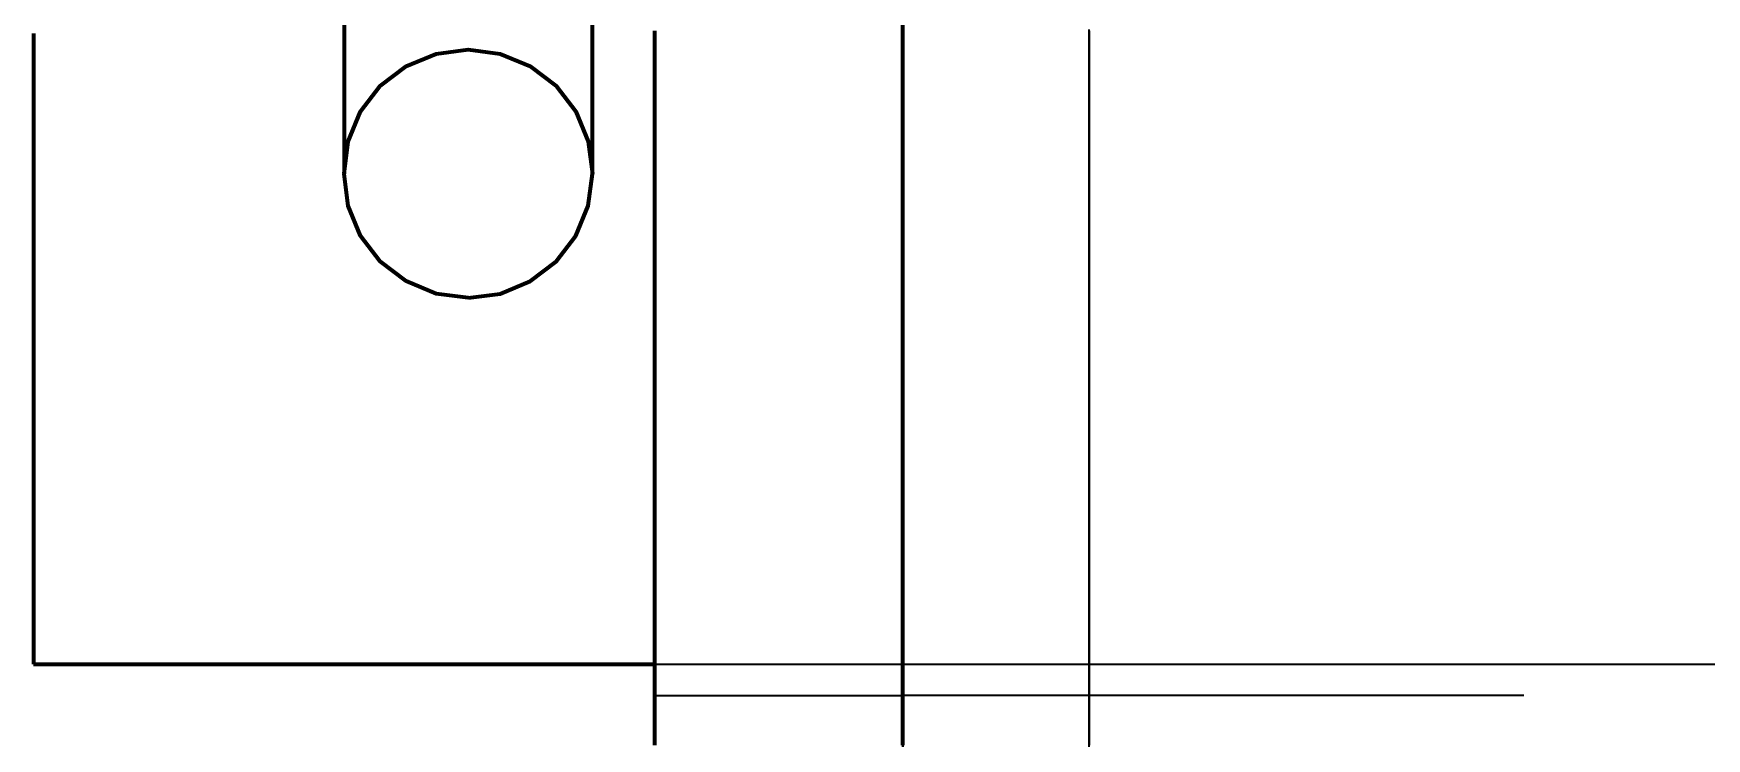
# Model space of a CAD drawing. Header units: millimetres. Extents: x 0 to 2382, y 0 to 420.
# Drawn here: x 137.391 to 140.085, y 118.901 to 120.036 of the extents above; entities that cross this region are included whole.
import ezdxf

# ---------------------------------------------------------------- set-up
doc = ezdxf.new("R2010")
doc.units = ezdxf.units.MM
doc.linetypes.add('IRAM-E-TRAZOS', pattern=[5, 4, -1])
doc.layers.add('01-VISIBLE', color=7, linetype='CONTINUOUS', lineweight=70)
doc.layers.add('02-OCULTA', color=4, linetype='IRAM-E-TRAZOS', lineweight=35)

msp = doc.modelspace()

# ---------------------------------------------------------------- linework, layer by layer
at = {"layer": '01-VISIBLE'}
msp.add_line((137.3909, 119.0206), (138.3909, 119.0206), dxfattribs=at)
for points in [[(137.8909, 120.7706), (137.8909, 120.7201), (137.8909, 120.6696), (137.8909, 120.6191), (137.8909, 120.5685), (137.8909, 120.518), (137.8909, 120.4675), (137.8909, 120.4169), (137.8909, 120.3664), (137.8909, 120.3159), (137.8909, 120.2654), (137.8909, 120.2148), (137.8909, 120.1643), (137.8909, 120.1138), (137.8909, 120.0633), (137.8909, 120.0127), (137.8909, 119.9622), (137.8909, 119.9117), (137.8909, 119.8612), (137.8909, 119.8106)], [(138.2909, 119.8106), (138.2909, 119.8612), (138.2909, 119.9117), (138.2909, 119.9622), (138.2909, 120.0127), (138.2909, 120.0633), (138.2909, 120.1138), (138.2909, 120.1643), (138.2909, 120.2148), (138.2909, 120.2654), (138.2909, 120.3159), (138.2909, 120.3664), (138.2909, 120.4169), (138.2909, 120.4675), (138.2909, 120.518), (138.2909, 120.5685), (138.2909, 120.6191), (138.2909, 120.6696), (138.2909, 120.7201), (138.2909, 120.7706)], [(137.8909, 120.2906), (137.8909, 120.2373), (137.8909, 120.184), (137.8909, 120.1306), (137.8909, 120.0773), (137.8909, 120.024), (137.8909, 119.9706), (137.8909, 119.9173), (137.8909, 119.864), (137.8909, 119.8106)], [(138.2909, 119.8106), (138.2909, 119.864), (138.2909, 119.9173), (138.2909, 119.9706), (138.2909, 120.024), (138.2909, 120.0773), (138.2909, 120.1306), (138.2909, 120.184), (138.2909, 120.2373), (138.2909, 120.2906)], [(138.7909, 118.8906), (138.7909, 118.9781), (138.7909, 119.0656), (138.7909, 119.1531), (138.7909, 119.2406), (138.7909, 119.3281), (138.7909, 119.4156), (138.7909, 119.5031), (138.7909, 119.5906), (138.7909, 119.6781), (138.7909, 119.7656), (138.7909, 119.8531), (138.7909, 119.9406), (138.7909, 120.0281), (138.7909, 120.1156)], [(137.3909, 120.0366), (137.3909, 119.9858), (137.3909, 119.935), (137.3909, 119.8842), (137.3909, 119.8334), (137.3909, 119.7826), (137.3909, 119.7318), (137.3909, 119.681), (137.3909, 119.6302), (137.3909, 119.5794), (137.3909, 119.5286), (137.3909, 119.4778), (137.3909, 119.427), (137.3909, 119.3762), (137.3909, 119.3254), (137.3909, 119.2746), (137.3909, 119.2238), (137.3909, 119.173), (137.3909, 119.1222), (137.3909, 119.0714), (137.3909, 119.0206)], [(138.3909, 120.0406), (138.3909, 119.9906), (138.3909, 119.9406), (138.3909, 119.8906), (138.3909, 119.8406), (138.3909, 119.7906), (138.3909, 119.7406), (138.3909, 119.6906), (138.3909, 119.6406), (138.3909, 119.5906), (138.3909, 119.5406), (138.3909, 119.4906), (138.3909, 119.4406), (138.3909, 119.3906), (138.3909, 119.3406), (138.3909, 119.2906), (138.3909, 119.2406), (138.3909, 119.1906), (138.3909, 119.1406), (138.3909, 119.0906), (138.3909, 119.0406), (138.3909, 118.9906), (138.3909, 118.9406), (138.3909, 118.8906)], [(137.8909, 119.8106), (137.8977, 119.8624), (137.9176, 119.9106), (137.9494, 119.9521), (137.9909, 119.9838), (138.0391, 120.0038), (138.0909, 120.0106), (138.1426, 120.0038), (138.1909, 119.9838), (138.2323, 119.9521), (138.2641, 119.9106), (138.284, 119.8624), (138.2909, 119.8106)], [(138.0909, 119.6106), (138.0391, 119.6174), (137.9909, 119.6374), (137.9494, 119.6692), (137.9176, 119.7106), (137.8977, 119.7589), (137.8909, 119.8106)], [(138.0909, 119.6106), (138.1426, 119.6174), (138.1909, 119.6374), (138.2323, 119.6692), (138.2641, 119.7106), (138.284, 119.7589), (138.2909, 119.8106)]]:
    msp.add_lwpolyline(points, dxfattribs=at)
at = {"layer": '02-OCULTA'}
for p, q in [((138.3909, 119.0206), (185.1909, 119.0206)), ((138.3909, 118.9706), (138.7909, 118.9706)), ((144.7909, 118.9706), (138.7909, 118.9706))]:
    msp.add_line(p, q, dxfattribs=at)
for points in [[(137.3909, 119.0206), (137.3909, 119.0714), (137.3909, 119.1222), (137.3909, 119.173), (137.3909, 119.2238), (137.3909, 119.2746), (137.3909, 119.3254), (137.3909, 119.3762), (137.3909, 119.427), (137.3909, 119.4778), (137.3909, 119.5286), (137.3909, 119.5794), (137.3909, 119.6302), (137.3909, 119.681), (137.3909, 119.7318), (137.3909, 119.7826), (137.3909, 119.8334), (137.3909, 119.8842), (137.3909, 119.935), (137.3909, 119.9858), (137.3909, 120.0366)], [(138.3909, 118.8906), (138.3909, 118.9406), (138.3909, 118.9906), (138.3909, 119.0406), (138.3909, 119.0906), (138.3909, 119.1406), (138.3909, 119.1906), (138.3909, 119.2406), (138.3909, 119.2906), (138.3909, 119.3406), (138.3909, 119.3906), (138.3909, 119.4406), (138.3909, 119.4906), (138.3909, 119.5406), (138.3909, 119.5906), (138.3909, 119.6406), (138.3909, 119.6906), (138.3909, 119.7406), (138.3909, 119.7906), (138.3909, 119.8406), (138.3909, 119.8906), (138.3909, 119.9406), (138.3909, 119.9906), (138.3909, 120.0406)], [(138.3909, 120.0368), (138.3909, 119.986), (138.3909, 119.9352), (138.3909, 119.8845), (138.3909, 119.8337), (138.3909, 119.7829), (138.3909, 119.7322), (138.3909, 119.6814), (138.3909, 119.6306), (138.3909, 119.5799), (138.3909, 119.5291), (138.3909, 119.4783), (138.3909, 119.4276), (138.3909, 119.3768), (138.3909, 119.326), (138.3909, 119.2752), (138.3909, 119.2245), (138.3909, 119.1737), (138.3909, 119.1229), (138.3909, 119.0722), (138.3909, 119.0214), (138.3909, 118.9706)], [(138.3909, 118.9706), (138.3909, 119.0214), (138.3909, 119.0722), (138.3909, 119.1229), (138.3909, 119.1737), (138.3909, 119.2245), (138.3909, 119.2752), (138.3909, 119.326), (138.3909, 119.3768), (138.3909, 119.4276), (138.3909, 119.4783), (138.3909, 119.5291), (138.3909, 119.5799), (138.3909, 119.6306), (138.3909, 119.6814), (138.3909, 119.7322), (138.3909, 119.7829), (138.3909, 119.8337), (138.3909, 119.8845), (138.3909, 119.9352), (138.3909, 119.986), (138.3909, 120.0368)], [(138.7909, 120.0406), (138.7909, 119.9906), (138.7909, 119.9406), (138.7909, 119.8906), (138.7909, 119.8406), (138.7909, 119.7906), (138.7909, 119.7406), (138.7909, 119.6906), (138.7909, 119.6406), (138.7909, 119.5906), (138.7909, 119.5406), (138.7909, 119.4906), (138.7909, 119.4406), (138.7909, 119.3906), (138.7909, 119.3406), (138.7909, 119.2906), (138.7909, 119.2406), (138.7909, 119.1906), (138.7909, 119.1406), (138.7909, 119.0906), (138.7909, 119.0406), (138.7909, 118.9906), (138.7909, 118.9406), (138.7909, 118.8906)], [(138.7909, 120.0406), (138.7909, 119.9906), (138.7909, 119.9406), (138.7909, 119.8906), (138.7909, 119.8406), (138.7909, 119.7906), (138.7909, 119.7406), (138.7909, 119.6906), (138.7909, 119.6406), (138.7909, 119.5906), (138.7909, 119.5406), (138.7909, 119.4906), (138.7909, 119.4406), (138.7909, 119.3906), (138.7909, 119.3406), (138.7909, 119.2906), (138.7909, 119.2406), (138.7909, 119.1906), (138.7909, 119.1406), (138.7909, 119.0906), (138.7909, 119.0406), (138.7909, 118.9906), (138.7909, 118.9406), (138.7909, 118.8906)], [(138.7909, 120.0406), (138.7909, 119.9906), (138.7909, 119.9406), (138.7909, 119.8906), (138.7909, 119.8406), (138.7909, 119.7906), (138.7909, 119.7406), (138.7909, 119.6906), (138.7909, 119.6406), (138.7909, 119.5906), (138.7909, 119.5406), (138.7909, 119.4906), (138.7909, 119.4406), (138.7909, 119.3906), (138.7909, 119.3406), (138.7909, 119.2906), (138.7909, 119.2406), (138.7909, 119.1906), (138.7909, 119.1406), (138.7909, 119.0906), (138.7909, 119.0406), (138.7909, 118.9906), (138.7909, 118.9406), (138.7909, 118.8906)], [(138.7909, 118.8906), (138.7909, 118.9406), (138.7909, 118.9906), (138.7909, 119.0406), (138.7909, 119.0906), (138.7909, 119.1406), (138.7909, 119.1906), (138.7909, 119.2406), (138.7909, 119.2906), (138.7909, 119.3406), (138.7909, 119.3906), (138.7909, 119.4406), (138.7909, 119.4906), (138.7909, 119.5406), (138.7909, 119.5906), (138.7909, 119.6406), (138.7909, 119.6906), (138.7909, 119.7406), (138.7909, 119.7906), (138.7909, 119.8406), (138.7909, 119.8906), (138.7909, 119.9406), (138.7909, 119.9906), (138.7909, 120.0406)], [(138.7909, 120.0389), (138.7909, 119.9886), (138.7909, 119.9383), (138.7909, 119.8879), (138.7909, 119.8376), (138.7909, 119.7872), (138.7909, 119.7369), (138.7909, 119.6866), (138.7909, 119.6362), (138.7909, 119.5859), (138.7909, 119.5355), (138.7909, 119.4852), (138.7909, 119.4349), (138.7909, 119.3845), (138.7909, 119.3342), (138.7909, 119.2839), (138.7909, 119.2335), (138.7909, 119.1832), (138.7909, 119.1328), (138.7909, 119.0825), (138.7909, 119.0322), (138.7909, 118.9818), (138.7909, 118.9315), (138.7909, 118.8811)], [(138.7909, 118.8811), (138.7909, 118.9315), (138.7909, 118.9818), (138.7909, 119.0322), (138.7909, 119.0825), (138.7909, 119.1328), (138.7909, 119.1832), (138.7909, 119.2335), (138.7909, 119.2839), (138.7909, 119.3342), (138.7909, 119.3845), (138.7909, 119.4349), (138.7909, 119.4852), (138.7909, 119.5355), (138.7909, 119.5859), (138.7909, 119.6362), (138.7909, 119.6866), (138.7909, 119.7369), (138.7909, 119.7872), (138.7909, 119.8376), (138.7909, 119.8879), (138.7909, 119.9383), (138.7909, 119.9886), (138.7909, 120.0389)], [(138.7909, 118.8416), (138.7909, 118.9046), (138.7909, 118.9676), (138.7909, 119.0306), (138.7909, 119.0936), (138.7909, 119.1566), (138.7909, 119.2196), (138.7909, 119.2826), (138.7909, 119.3456), (138.7909, 119.4086), (138.7909, 119.4716), (138.7909, 119.5346), (138.7909, 119.5976), (138.7909, 119.6606), (138.7909, 119.7236), (138.7909, 119.7866), (138.7909, 119.8496), (138.7909, 119.9126), (138.7909, 119.9756), (138.7909, 120.0386)], [(138.7909, 120.0368), (138.7909, 119.986), (138.7909, 119.9352), (138.7909, 119.8845), (138.7909, 119.8337), (138.7909, 119.7829), (138.7909, 119.7322), (138.7909, 119.6814), (138.7909, 119.6306), (138.7909, 119.5799), (138.7909, 119.5291), (138.7909, 119.4783), (138.7909, 119.4276), (138.7909, 119.3768), (138.7909, 119.326), (138.7909, 119.2752), (138.7909, 119.2245), (138.7909, 119.1737), (138.7909, 119.1229), (138.7909, 119.0722), (138.7909, 119.0214), (138.7909, 118.9706)], [(138.7909, 118.9706), (138.7909, 119.0214), (138.7909, 119.0722), (138.7909, 119.1229), (138.7909, 119.1737), (138.7909, 119.2245), (138.7909, 119.2752), (138.7909, 119.326), (138.7909, 119.3768), (138.7909, 119.4276), (138.7909, 119.4783), (138.7909, 119.5291), (138.7909, 119.5799), (138.7909, 119.6306), (138.7909, 119.6814), (138.7909, 119.7322), (138.7909, 119.7829), (138.7909, 119.8337), (138.7909, 119.8845), (138.7909, 119.9352), (138.7909, 119.986), (138.7909, 120.0368)], [(138.7909, 120.0368), (138.7909, 119.986), (138.7909, 119.9352), (138.7909, 119.8845), (138.7909, 119.8337), (138.7909, 119.7829), (138.7909, 119.7322), (138.7909, 119.6814), (138.7909, 119.6306), (138.7909, 119.5799), (138.7909, 119.5291), (138.7909, 119.4783), (138.7909, 119.4276), (138.7909, 119.3768), (138.7909, 119.326), (138.7909, 119.2752), (138.7909, 119.2245), (138.7909, 119.1737), (138.7909, 119.1229), (138.7909, 119.0722), (138.7909, 119.0214), (138.7909, 118.9706)], [(138.7909, 118.9706), (138.7909, 119.0214), (138.7909, 119.0722), (138.7909, 119.1229), (138.7909, 119.1737), (138.7909, 119.2245), (138.7909, 119.2752), (138.7909, 119.326), (138.7909, 119.3768), (138.7909, 119.4276), (138.7909, 119.4783), (138.7909, 119.5291), (138.7909, 119.5799), (138.7909, 119.6306), (138.7909, 119.6814), (138.7909, 119.7322), (138.7909, 119.7829), (138.7909, 119.8337), (138.7909, 119.8845), (138.7909, 119.9352), (138.7909, 119.986), (138.7909, 120.0368)], [(139.0909, 118.8646), (139.0909, 118.9266), (139.0909, 118.9886), (139.0909, 119.0506), (139.0909, 119.1126), (139.0909, 119.1746), (139.0909, 119.2366), (139.0909, 119.2986), (139.0909, 119.3606), (139.0909, 119.4226), (139.0909, 119.4846), (139.0909, 119.5466), (139.0909, 119.6086), (139.0909, 119.6706), (139.0909, 119.7326), (139.0909, 119.7946), (139.0909, 119.8566), (139.0909, 119.9186), (139.0909, 119.9806), (139.0909, 120.0426)], [(139.0909, 120.0406), (139.0909, 119.9906), (139.0909, 119.9406), (139.0909, 119.8906), (139.0909, 119.8406), (139.0909, 119.7906), (139.0909, 119.7406), (139.0909, 119.6906), (139.0909, 119.6406), (139.0909, 119.5906), (139.0909, 119.5406), (139.0909, 119.4906), (139.0909, 119.4406), (139.0909, 119.3906), (139.0909, 119.3406), (139.0909, 119.2906), (139.0909, 119.2406), (139.0909, 119.1906), (139.0909, 119.1406), (139.0909, 119.0906), (139.0909, 119.0406), (139.0909, 118.9906), (139.0909, 118.9406), (139.0909, 118.8906)], [(139.0909, 120.0406), (139.0909, 119.9906), (139.0909, 119.9406), (139.0909, 119.8906), (139.0909, 119.8406), (139.0909, 119.7906), (139.0909, 119.7406), (139.0909, 119.6906), (139.0909, 119.6406), (139.0909, 119.5906), (139.0909, 119.5406), (139.0909, 119.4906), (139.0909, 119.4406), (139.0909, 119.3906), (139.0909, 119.3406), (139.0909, 119.2906), (139.0909, 119.2406), (139.0909, 119.1906), (139.0909, 119.1406), (139.0909, 119.0906), (139.0909, 119.0406), (139.0909, 118.9906), (139.0909, 118.9406), (139.0909, 118.8906)], [(139.0909, 118.8416), (139.0909, 118.9046), (139.0909, 118.9676), (139.0909, 119.0306), (139.0909, 119.0936), (139.0909, 119.1566), (139.0909, 119.2196), (139.0909, 119.2826), (139.0909, 119.3456), (139.0909, 119.4086), (139.0909, 119.4716), (139.0909, 119.5346), (139.0909, 119.5976), (139.0909, 119.6606), (139.0909, 119.7236), (139.0909, 119.7866), (139.0909, 119.8496), (139.0909, 119.9126), (139.0909, 119.9756), (139.0909, 120.0386)]]:
    msp.add_lwpolyline(points, dxfattribs=at)

doc.saveas('drawing.dxf')
